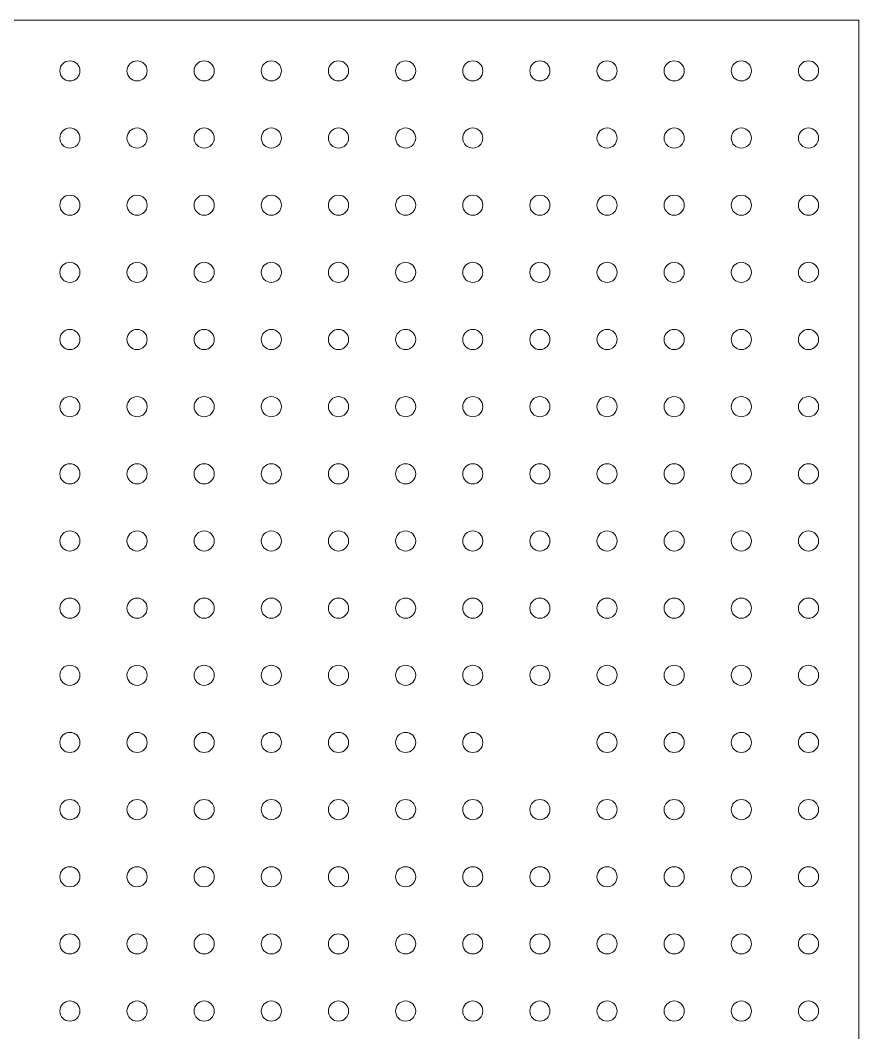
# Model space of a CAD drawing. Header units: millimetres. Extents: x -343 to 152, y -236 to 152.
# Drawn here: x 27.5 to 152.4, y 1.7 to 152.4 of the extents above; entities that cross this region are included whole.
import ezdxf

# ---------------------------------------------------------------- set-up
doc = ezdxf.new("R2010")
doc.units = ezdxf.units.MM
doc.header["$MEASUREMENT"] = 0
doc.layers.add('Layer 1', color=7, linetype='Continuous')

msp = doc.modelspace()

# ---------------------------------------------------------------- linework, layer by layer
at = {"layer": 'Layer 1', "color": 1, "lineweight": 20}
msp.add_open_spline([(-152.5693, -152.5693), (-152.5693, -152.5693), (152.4307, -152.5693), (152.4307, -152.5693), (152.4307, -152.5693), (152.4307, 152.4307), (152.4307, 152.4307), (152.4307, 152.4307), (-152.5693, 152.4307), (-152.5693, 152.4307), (-152.5693, 152.4307), (-152.5693, -152.5693), (-152.5693, -152.5693)], degree=3, knots=[0, 0, 0, 0, 0.25, 0.25, 0.25, 0.5, 0.5, 0.5, 0.75, 0.75, 0.75, 1, 1, 1, 1], dxfattribs=at)
at = {"layer": 'Layer 1', "color": 253, "lineweight": 9}
for points in [[(34.942, 146.3891), (34.1136, 146.3891), (33.4421, 145.7175), (33.4421, 144.889), (33.4421, 144.0606), (34.1136, 143.3891), (34.942, 143.3891), (35.7705, 143.3891), (36.442, 144.0606), (36.442, 144.889), (36.442, 145.7175), (35.7705, 146.3891), (34.942, 146.3891)], [(44.9421, 146.3891), (44.1137, 146.3891), (43.442, 145.7175), (43.442, 144.889), (43.442, 144.0606), (44.1137, 143.3891), (44.9421, 143.3891), (45.7704, 143.3891), (46.4421, 144.0606), (46.4421, 144.889), (46.4421, 145.7175), (45.7704, 146.3891), (44.9421, 146.3891)], [(54.9421, 146.3891), (54.1136, 146.3891), (53.4421, 145.7175), (53.4421, 144.889), (53.4421, 144.0606), (54.1136, 143.3891), (54.9421, 143.3891), (55.7705, 143.3891), (56.442, 144.0606), (56.442, 144.889), (56.442, 145.7175), (55.7705, 146.3891), (54.9421, 146.3891)], [(64.942, 146.3891), (64.1137, 146.3891), (63.442, 145.7175), (63.442, 144.889), (63.442, 144.0606), (64.1137, 143.3891), (64.942, 143.3891), (65.7704, 143.3891), (66.4421, 144.0606), (66.4421, 144.889), (66.4421, 145.7175), (65.7704, 146.3891), (64.942, 146.3891)], [(74.9421, 146.3891), (74.1136, 146.3891), (73.442, 145.7175), (73.442, 144.889), (73.442, 144.0606), (74.1136, 143.3891), (74.9421, 143.3891), (75.7705, 143.3891), (76.442, 144.0606), (76.442, 144.889), (76.442, 145.7175), (75.7705, 146.3891), (74.9421, 146.3891)], [(84.942, 146.3891), (84.1136, 146.3891), (83.4421, 145.7175), (83.4421, 144.889), (83.4421, 144.0606), (84.1136, 143.3891), (84.942, 143.3891), (85.7704, 143.3891), (86.4421, 144.0606), (86.4421, 144.889), (86.4421, 145.7175), (85.7704, 146.3891), (84.942, 146.3891)], [(94.9421, 146.3891), (94.1137, 146.3891), (93.442, 145.7175), (93.442, 144.889), (93.442, 144.0606), (94.1137, 143.3891), (94.9421, 143.3891), (95.7704, 143.3891), (96.4421, 144.0606), (96.4421, 144.889), (96.4421, 145.7175), (95.7704, 146.3891), (94.9421, 146.3891)], [(104.942, 146.3891), (104.1136, 146.3891), (103.4421, 145.7175), (103.4421, 144.889), (103.4421, 144.0606), (104.1136, 143.3891), (104.942, 143.3891), (105.7705, 143.3891), (106.442, 144.0606), (106.442, 144.889), (106.442, 145.7175), (105.7705, 146.3891), (104.942, 146.3891)], [(114.9421, 146.3891), (114.1137, 146.3891), (113.442, 145.7175), (113.442, 144.889), (113.442, 144.0606), (114.1137, 143.3891), (114.9421, 143.3891), (115.7704, 143.3891), (116.4421, 144.0606), (116.4421, 144.889), (116.4421, 145.7175), (115.7704, 146.3891), (114.9421, 146.3891)], [(124.9421, 146.3891), (124.1136, 146.3891), (123.4421, 145.7175), (123.4421, 144.889), (123.4421, 144.0606), (124.1136, 143.3891), (124.9421, 143.3891), (125.7705, 143.3891), (126.442, 144.0606), (126.442, 144.889), (126.442, 145.7175), (125.7705, 146.3891), (124.9421, 146.3891)], [(134.942, 146.3891), (134.1137, 146.3891), (133.442, 145.7175), (133.442, 144.889), (133.442, 144.0606), (134.1137, 143.3891), (134.942, 143.3891), (135.7704, 143.3891), (136.4421, 144.0606), (136.4421, 144.889), (136.4421, 145.7175), (135.7704, 146.3891), (134.942, 146.3891)], [(144.9421, 146.3891), (144.1136, 146.3891), (143.4421, 145.7175), (143.4421, 144.889), (143.4421, 144.0606), (144.1136, 143.3891), (144.9421, 143.3891), (145.7705, 143.3891), (146.442, 144.0606), (146.442, 144.889), (146.442, 145.7175), (145.7705, 146.3891), (144.9421, 146.3891)], [(34.942, 136.389), (34.1136, 136.389), (33.4421, 135.7175), (33.4421, 134.8891), (33.4421, 134.0607), (34.1136, 133.389), (34.942, 133.389), (35.7705, 133.389), (36.442, 134.0607), (36.442, 134.8891), (36.442, 135.7175), (35.7705, 136.389), (34.942, 136.389)], [(44.9421, 136.389), (44.1137, 136.389), (43.442, 135.7175), (43.442, 134.8891), (43.442, 134.0607), (44.1137, 133.389), (44.9421, 133.389), (45.7704, 133.389), (46.4421, 134.0607), (46.4421, 134.8891), (46.4421, 135.7175), (45.7704, 136.389), (44.9421, 136.389)], [(54.9421, 136.389), (54.1136, 136.389), (53.4421, 135.7175), (53.4421, 134.8891), (53.4421, 134.0607), (54.1136, 133.389), (54.9421, 133.389), (55.7705, 133.389), (56.442, 134.0607), (56.442, 134.8891), (56.442, 135.7175), (55.7705, 136.389), (54.9421, 136.389)], [(64.942, 136.389), (64.1137, 136.389), (63.442, 135.7175), (63.442, 134.8891), (63.442, 134.0607), (64.1137, 133.389), (64.942, 133.389), (65.7704, 133.389), (66.4421, 134.0607), (66.4421, 134.8891), (66.4421, 135.7175), (65.7704, 136.389), (64.942, 136.389)], [(74.9421, 136.389), (74.1136, 136.389), (73.442, 135.7175), (73.442, 134.8891), (73.442, 134.0607), (74.1136, 133.389), (74.9421, 133.389), (75.7705, 133.389), (76.442, 134.0607), (76.442, 134.8891), (76.442, 135.7175), (75.7705, 136.389), (74.9421, 136.389)], [(84.942, 136.389), (84.1136, 136.389), (83.4421, 135.7175), (83.4421, 134.8891), (83.4421, 134.0607), (84.1136, 133.389), (84.942, 133.389), (85.7704, 133.389), (86.4421, 134.0607), (86.4421, 134.8891), (86.4421, 135.7175), (85.7704, 136.389), (84.942, 136.389)], [(94.9421, 136.389), (94.1137, 136.389), (93.442, 135.7175), (93.442, 134.8891), (93.442, 134.0607), (94.1137, 133.389), (94.9421, 133.389), (95.7704, 133.389), (96.4421, 134.0607), (96.4421, 134.8891), (96.4421, 135.7175), (95.7704, 136.389), (94.9421, 136.389)], [(114.9421, 136.389), (114.1137, 136.389), (113.442, 135.7175), (113.442, 134.8891), (113.442, 134.0607), (114.1137, 133.389), (114.9421, 133.389), (115.7704, 133.389), (116.4421, 134.0607), (116.4421, 134.8891), (116.4421, 135.7175), (115.7704, 136.389), (114.9421, 136.389)], [(124.9421, 136.389), (124.1136, 136.389), (123.4421, 135.7175), (123.4421, 134.8891), (123.4421, 134.0607), (124.1136, 133.389), (124.9421, 133.389), (125.7705, 133.389), (126.442, 134.0607), (126.442, 134.8891), (126.442, 135.7175), (125.7705, 136.389), (124.9421, 136.389)], [(134.942, 136.389), (134.1137, 136.389), (133.442, 135.7175), (133.442, 134.8891), (133.442, 134.0607), (134.1137, 133.389), (134.942, 133.389), (135.7704, 133.389), (136.4421, 134.0607), (136.4421, 134.8891), (136.4421, 135.7175), (135.7704, 136.389), (134.942, 136.389)], [(144.9421, 136.389), (144.1136, 136.389), (143.4421, 135.7175), (143.4421, 134.8891), (143.4421, 134.0607), (144.1136, 133.389), (144.9421, 133.389), (145.7705, 133.389), (146.442, 134.0607), (146.442, 134.8891), (146.442, 135.7175), (145.7705, 136.389), (144.9421, 136.389)], [(34.942, 126.3891), (34.1136, 126.3891), (33.4421, 125.7174), (33.4421, 124.889), (33.4421, 124.0607), (34.1136, 123.389), (34.942, 123.389), (35.7705, 123.389), (36.442, 124.0607), (36.442, 124.889), (36.442, 125.7174), (35.7705, 126.3891), (34.942, 126.3891)], [(44.9421, 126.3891), (44.1137, 126.3891), (43.442, 125.7174), (43.442, 124.889), (43.442, 124.0607), (44.1137, 123.389), (44.9421, 123.389), (45.7704, 123.389), (46.4421, 124.0607), (46.4421, 124.889), (46.4421, 125.7174), (45.7704, 126.3891), (44.9421, 126.3891)], [(54.9421, 126.3891), (54.1136, 126.3891), (53.4421, 125.7174), (53.4421, 124.889), (53.4421, 124.0607), (54.1136, 123.389), (54.9421, 123.389), (55.7705, 123.389), (56.442, 124.0607), (56.442, 124.889), (56.442, 125.7174), (55.7705, 126.3891), (54.9421, 126.3891)], [(64.942, 126.3891), (64.1137, 126.3891), (63.442, 125.7174), (63.442, 124.889), (63.442, 124.0607), (64.1137, 123.389), (64.942, 123.389), (65.7704, 123.389), (66.4421, 124.0607), (66.4421, 124.889), (66.4421, 125.7174), (65.7704, 126.3891), (64.942, 126.3891)], [(74.9421, 126.3891), (74.1136, 126.3891), (73.442, 125.7174), (73.442, 124.889), (73.442, 124.0607), (74.1136, 123.389), (74.9421, 123.389), (75.7705, 123.389), (76.442, 124.0607), (76.442, 124.889), (76.442, 125.7174), (75.7705, 126.3891), (74.9421, 126.3891)], [(84.942, 126.3891), (84.1136, 126.3891), (83.4421, 125.7174), (83.4421, 124.889), (83.4421, 124.0607), (84.1136, 123.389), (84.942, 123.389), (85.7704, 123.389), (86.4421, 124.0607), (86.4421, 124.889), (86.4421, 125.7174), (85.7704, 126.3891), (84.942, 126.3891)], [(94.9421, 126.3891), (94.1137, 126.3891), (93.442, 125.7174), (93.442, 124.889), (93.442, 124.0607), (94.1137, 123.389), (94.9421, 123.389), (95.7704, 123.389), (96.4421, 124.0607), (96.4421, 124.889), (96.4421, 125.7174), (95.7704, 126.3891), (94.9421, 126.3891)], [(104.942, 126.3891), (104.1136, 126.3891), (103.4421, 125.7174), (103.4421, 124.889), (103.4421, 124.0607), (104.1136, 123.389), (104.942, 123.389), (105.7705, 123.389), (106.442, 124.0607), (106.442, 124.889), (106.442, 125.7174), (105.7705, 126.3891), (104.942, 126.3891)], [(114.9421, 126.3891), (114.1137, 126.3891), (113.442, 125.7174), (113.442, 124.889), (113.442, 124.0607), (114.1137, 123.389), (114.9421, 123.389), (115.7704, 123.389), (116.4421, 124.0607), (116.4421, 124.889), (116.4421, 125.7174), (115.7704, 126.3891), (114.9421, 126.3891)], [(124.9421, 126.3891), (124.1136, 126.3891), (123.4421, 125.7174), (123.4421, 124.889), (123.4421, 124.0607), (124.1136, 123.389), (124.9421, 123.389), (125.7705, 123.389), (126.442, 124.0607), (126.442, 124.889), (126.442, 125.7174), (125.7705, 126.3891), (124.9421, 126.3891)], [(134.942, 126.3891), (134.1137, 126.3891), (133.442, 125.7174), (133.442, 124.889), (133.442, 124.0607), (134.1137, 123.389), (134.942, 123.389), (135.7704, 123.389), (136.4421, 124.0607), (136.4421, 124.889), (136.4421, 125.7174), (135.7704, 126.3891), (134.942, 126.3891)], [(144.9421, 126.3891), (144.1136, 126.3891), (143.4421, 125.7174), (143.4421, 124.889), (143.4421, 124.0607), (144.1136, 123.389), (144.9421, 123.389), (145.7705, 123.389), (146.442, 124.0607), (146.442, 124.889), (146.442, 125.7174), (145.7705, 126.3891), (144.9421, 126.3891)], [(34.942, 116.389), (34.1136, 116.389), (33.4421, 115.7175), (33.4421, 114.8891), (33.4421, 114.0606), (34.1136, 113.3891), (34.942, 113.3891), (35.7705, 113.3891), (36.442, 114.0606), (36.442, 114.8891), (36.442, 115.7175), (35.7705, 116.389), (34.942, 116.389)], [(44.9421, 116.389), (44.1137, 116.389), (43.442, 115.7175), (43.442, 114.8891), (43.442, 114.0606), (44.1137, 113.3891), (44.9421, 113.3891), (45.7704, 113.3891), (46.4421, 114.0606), (46.4421, 114.8891), (46.4421, 115.7175), (45.7704, 116.389), (44.9421, 116.389)], [(54.9421, 116.389), (54.1136, 116.389), (53.4421, 115.7175), (53.4421, 114.8891), (53.4421, 114.0606), (54.1136, 113.3891), (54.9421, 113.3891), (55.7705, 113.3891), (56.442, 114.0606), (56.442, 114.8891), (56.442, 115.7175), (55.7705, 116.389), (54.9421, 116.389)], [(64.942, 116.389), (64.1137, 116.389), (63.442, 115.7175), (63.442, 114.8891), (63.442, 114.0606), (64.1137, 113.3891), (64.942, 113.3891), (65.7704, 113.3891), (66.4421, 114.0606), (66.4421, 114.8891), (66.4421, 115.7175), (65.7704, 116.389), (64.942, 116.389)], [(74.9421, 116.389), (74.1136, 116.389), (73.442, 115.7175), (73.442, 114.8891), (73.442, 114.0606), (74.1136, 113.3891), (74.9421, 113.3891), (75.7705, 113.3891), (76.442, 114.0606), (76.442, 114.8891), (76.442, 115.7175), (75.7705, 116.389), (74.9421, 116.389)], [(84.942, 116.389), (84.1136, 116.389), (83.4421, 115.7175), (83.4421, 114.8891), (83.4421, 114.0606), (84.1136, 113.3891), (84.942, 113.3891), (85.7704, 113.3891), (86.4421, 114.0606), (86.4421, 114.8891), (86.4421, 115.7175), (85.7704, 116.389), (84.942, 116.389)], [(94.9421, 116.389), (94.1137, 116.389), (93.442, 115.7175), (93.442, 114.8891), (93.442, 114.0606), (94.1137, 113.3891), (94.9421, 113.3891), (95.7704, 113.3891), (96.4421, 114.0606), (96.4421, 114.8891), (96.4421, 115.7175), (95.7704, 116.389), (94.9421, 116.389)], [(104.942, 116.389), (104.1136, 116.389), (103.4421, 115.7175), (103.4421, 114.8891), (103.4421, 114.0606), (104.1136, 113.3891), (104.942, 113.3891), (105.7705, 113.3891), (106.442, 114.0606), (106.442, 114.8891), (106.442, 115.7175), (105.7705, 116.389), (104.942, 116.389)], [(114.9421, 116.389), (114.1137, 116.389), (113.442, 115.7175), (113.442, 114.8891), (113.442, 114.0606), (114.1137, 113.3891), (114.9421, 113.3891), (115.7704, 113.3891), (116.4421, 114.0606), (116.4421, 114.8891), (116.4421, 115.7175), (115.7704, 116.389), (114.9421, 116.389)], [(124.9421, 116.389), (124.1136, 116.389), (123.4421, 115.7175), (123.4421, 114.8891), (123.4421, 114.0606), (124.1136, 113.3891), (124.9421, 113.3891), (125.7705, 113.3891), (126.442, 114.0606), (126.442, 114.8891), (126.442, 115.7175), (125.7705, 116.389), (124.9421, 116.389)], [(134.942, 116.389), (134.1137, 116.389), (133.442, 115.7175), (133.442, 114.8891), (133.442, 114.0606), (134.1137, 113.3891), (134.942, 113.3891), (135.7704, 113.3891), (136.4421, 114.0606), (136.4421, 114.8891), (136.4421, 115.7175), (135.7704, 116.389), (134.942, 116.389)], [(144.9421, 116.389), (144.1136, 116.389), (143.4421, 115.7175), (143.4421, 114.8891), (143.4421, 114.0606), (144.1136, 113.3891), (144.9421, 113.3891), (145.7705, 113.3891), (146.442, 114.0606), (146.442, 114.8891), (146.442, 115.7175), (145.7705, 116.389), (144.9421, 116.389)], [(34.942, 106.3891), (34.1136, 106.3891), (33.4421, 105.7174), (33.4421, 104.889), (33.4421, 104.0607), (34.1136, 103.389), (34.942, 103.389), (35.7705, 103.389), (36.442, 104.0607), (36.442, 104.889), (36.442, 105.7174), (35.7705, 106.3891), (34.942, 106.3891)], [(44.9421, 106.3891), (44.1137, 106.3891), (43.442, 105.7174), (43.442, 104.889), (43.442, 104.0607), (44.1137, 103.389), (44.9421, 103.389), (45.7704, 103.389), (46.4421, 104.0607), (46.4421, 104.889), (46.4421, 105.7174), (45.7704, 106.3891), (44.9421, 106.3891)], [(54.9421, 106.3891), (54.1136, 106.3891), (53.4421, 105.7174), (53.4421, 104.889), (53.4421, 104.0607), (54.1136, 103.389), (54.9421, 103.389), (55.7705, 103.389), (56.442, 104.0607), (56.442, 104.889), (56.442, 105.7174), (55.7705, 106.3891), (54.9421, 106.3891)], [(64.942, 106.3891), (64.1137, 106.3891), (63.442, 105.7174), (63.442, 104.889), (63.442, 104.0607), (64.1137, 103.389), (64.942, 103.389), (65.7704, 103.389), (66.4421, 104.0607), (66.4421, 104.889), (66.4421, 105.7174), (65.7704, 106.3891), (64.942, 106.3891)], [(74.9421, 106.3891), (74.1136, 106.3891), (73.442, 105.7174), (73.442, 104.889), (73.442, 104.0607), (74.1136, 103.389), (74.9421, 103.389), (75.7705, 103.389), (76.442, 104.0607), (76.442, 104.889), (76.442, 105.7174), (75.7705, 106.3891), (74.9421, 106.3891)], [(84.942, 106.3891), (84.1136, 106.3891), (83.4421, 105.7174), (83.4421, 104.889), (83.4421, 104.0607), (84.1136, 103.389), (84.942, 103.389), (85.7704, 103.389), (86.4421, 104.0607), (86.4421, 104.889), (86.4421, 105.7174), (85.7704, 106.3891), (84.942, 106.3891)], [(94.9421, 106.3891), (94.1137, 106.3891), (93.442, 105.7174), (93.442, 104.889), (93.442, 104.0607), (94.1137, 103.389), (94.9421, 103.389), (95.7704, 103.389), (96.4421, 104.0607), (96.4421, 104.889), (96.4421, 105.7174), (95.7704, 106.3891), (94.9421, 106.3891)], [(104.942, 106.3891), (104.1136, 106.3891), (103.4421, 105.7174), (103.4421, 104.889), (103.4421, 104.0607), (104.1136, 103.389), (104.942, 103.389), (105.7705, 103.389), (106.442, 104.0607), (106.442, 104.889), (106.442, 105.7174), (105.7705, 106.3891), (104.942, 106.3891)], [(114.9421, 106.3891), (114.1137, 106.3891), (113.442, 105.7174), (113.442, 104.889), (113.442, 104.0607), (114.1137, 103.389), (114.9421, 103.389), (115.7704, 103.389), (116.4421, 104.0607), (116.4421, 104.889), (116.4421, 105.7174), (115.7704, 106.3891), (114.9421, 106.3891)], [(124.9421, 106.3891), (124.1136, 106.3891), (123.4421, 105.7174), (123.4421, 104.889), (123.4421, 104.0607), (124.1136, 103.389), (124.9421, 103.389), (125.7705, 103.389), (126.442, 104.0607), (126.442, 104.889), (126.442, 105.7174), (125.7705, 106.3891), (124.9421, 106.3891)], [(134.942, 106.3891), (134.1137, 106.3891), (133.442, 105.7174), (133.442, 104.889), (133.442, 104.0607), (134.1137, 103.389), (134.942, 103.389), (135.7704, 103.389), (136.4421, 104.0607), (136.4421, 104.889), (136.4421, 105.7174), (135.7704, 106.3891), (134.942, 106.3891)], [(144.9421, 106.3891), (144.1136, 106.3891), (143.4421, 105.7174), (143.4421, 104.889), (143.4421, 104.0607), (144.1136, 103.389), (144.9421, 103.389), (145.7705, 103.389), (146.442, 104.0607), (146.442, 104.889), (146.442, 105.7174), (145.7705, 106.3891), (144.9421, 106.3891)], [(34.942, 96.389), (34.1136, 96.389), (33.4421, 95.7175), (33.4421, 94.889), (33.4421, 94.0606), (34.1136, 93.3891), (34.942, 93.3891), (35.7705, 93.3891), (36.442, 94.0606), (36.442, 94.889), (36.442, 95.7175), (35.7705, 96.389), (34.942, 96.389)], [(44.9421, 96.389), (44.1137, 96.389), (43.442, 95.7175), (43.442, 94.889), (43.442, 94.0606), (44.1137, 93.3891), (44.9421, 93.3891), (45.7704, 93.3891), (46.4421, 94.0606), (46.4421, 94.889), (46.4421, 95.7175), (45.7704, 96.389), (44.9421, 96.389)], [(54.9421, 96.389), (54.1136, 96.389), (53.4421, 95.7175), (53.4421, 94.889), (53.4421, 94.0606), (54.1136, 93.3891), (54.9421, 93.3891), (55.7705, 93.3891), (56.442, 94.0606), (56.442, 94.889), (56.442, 95.7175), (55.7705, 96.389), (54.9421, 96.389)], [(64.942, 96.389), (64.1137, 96.389), (63.442, 95.7175), (63.442, 94.889), (63.442, 94.0606), (64.1137, 93.3891), (64.942, 93.3891), (65.7704, 93.3891), (66.4421, 94.0606), (66.4421, 94.889), (66.4421, 95.7175), (65.7704, 96.389), (64.942, 96.389)], [(74.9421, 96.389), (74.1136, 96.389), (73.442, 95.7175), (73.442, 94.889), (73.442, 94.0606), (74.1136, 93.3891), (74.9421, 93.3891), (75.7705, 93.3891), (76.442, 94.0606), (76.442, 94.889), (76.442, 95.7175), (75.7705, 96.389), (74.9421, 96.389)], [(84.942, 96.389), (84.1136, 96.389), (83.4421, 95.7175), (83.4421, 94.889), (83.4421, 94.0606), (84.1136, 93.3891), (84.942, 93.3891), (85.7704, 93.3891), (86.4421, 94.0606), (86.4421, 94.889), (86.4421, 95.7175), (85.7704, 96.389), (84.942, 96.389)], [(94.9421, 96.389), (94.1137, 96.389), (93.442, 95.7175), (93.442, 94.889), (93.442, 94.0606), (94.1137, 93.3891), (94.9421, 93.3891), (95.7704, 93.3891), (96.4421, 94.0606), (96.4421, 94.889), (96.4421, 95.7175), (95.7704, 96.389), (94.9421, 96.389)], [(104.942, 96.389), (104.1136, 96.389), (103.4421, 95.7175), (103.4421, 94.889), (103.4421, 94.0606), (104.1136, 93.3891), (104.942, 93.3891), (105.7705, 93.3891), (106.442, 94.0606), (106.442, 94.889), (106.442, 95.7175), (105.7705, 96.389), (104.942, 96.389)], [(114.9421, 96.389), (114.1137, 96.389), (113.442, 95.7175), (113.442, 94.889), (113.442, 94.0606), (114.1137, 93.3891), (114.9421, 93.3891), (115.7704, 93.3891), (116.4421, 94.0606), (116.4421, 94.889), (116.4421, 95.7175), (115.7704, 96.389), (114.9421, 96.389)], [(124.9421, 96.389), (124.1136, 96.389), (123.4421, 95.7175), (123.4421, 94.889), (123.4421, 94.0606), (124.1136, 93.3891), (124.9421, 93.3891), (125.7705, 93.3891), (126.442, 94.0606), (126.442, 94.889), (126.442, 95.7175), (125.7705, 96.389), (124.9421, 96.389)], [(134.942, 96.389), (134.1137, 96.389), (133.442, 95.7175), (133.442, 94.889), (133.442, 94.0606), (134.1137, 93.3891), (134.942, 93.3891), (135.7704, 93.3891), (136.4421, 94.0606), (136.4421, 94.889), (136.4421, 95.7175), (135.7704, 96.389), (134.942, 96.389)], [(144.9421, 96.389), (144.1136, 96.389), (143.4421, 95.7175), (143.4421, 94.889), (143.4421, 94.0606), (144.1136, 93.3891), (144.9421, 93.3891), (145.7705, 93.3891), (146.442, 94.0606), (146.442, 94.889), (146.442, 95.7175), (145.7705, 96.389), (144.9421, 96.389)], [(34.942, 86.3891), (34.1136, 86.3891), (33.4421, 85.7174), (33.4421, 84.8891), (33.4421, 84.0607), (34.1136, 83.389), (34.942, 83.389), (35.7705, 83.389), (36.442, 84.0607), (36.442, 84.8891), (36.442, 85.7174), (35.7705, 86.3891), (34.942, 86.3891)], [(44.9421, 86.3891), (44.1137, 86.3891), (43.442, 85.7174), (43.442, 84.8891), (43.442, 84.0607), (44.1137, 83.389), (44.9421, 83.389), (45.7704, 83.389), (46.4421, 84.0607), (46.4421, 84.8891), (46.4421, 85.7174), (45.7704, 86.3891), (44.9421, 86.3891)], [(54.9421, 86.3891), (54.1136, 86.3891), (53.4421, 85.7174), (53.4421, 84.8891), (53.4421, 84.0607), (54.1136, 83.389), (54.9421, 83.389), (55.7705, 83.389), (56.442, 84.0607), (56.442, 84.8891), (56.442, 85.7174), (55.7705, 86.3891), (54.9421, 86.3891)], [(64.942, 86.3891), (64.1137, 86.3891), (63.442, 85.7174), (63.442, 84.8891), (63.442, 84.0607), (64.1137, 83.389), (64.942, 83.389), (65.7704, 83.389), (66.4421, 84.0607), (66.4421, 84.8891), (66.4421, 85.7174), (65.7704, 86.3891), (64.942, 86.3891)], [(74.9421, 86.3891), (74.1136, 86.3891), (73.442, 85.7174), (73.442, 84.8891), (73.442, 84.0607), (74.1136, 83.389), (74.9421, 83.389), (75.7705, 83.389), (76.442, 84.0607), (76.442, 84.8891), (76.442, 85.7174), (75.7705, 86.3891), (74.9421, 86.3891)], [(84.942, 86.3891), (84.1136, 86.3891), (83.4421, 85.7174), (83.4421, 84.8891), (83.4421, 84.0607), (84.1136, 83.389), (84.942, 83.389), (85.7704, 83.389), (86.4421, 84.0607), (86.4421, 84.8891), (86.4421, 85.7174), (85.7704, 86.3891), (84.942, 86.3891)], [(94.9421, 86.3891), (94.1137, 86.3891), (93.442, 85.7174), (93.442, 84.8891), (93.442, 84.0607), (94.1137, 83.389), (94.9421, 83.389), (95.7704, 83.389), (96.4421, 84.0607), (96.4421, 84.8891), (96.4421, 85.7174), (95.7704, 86.3891), (94.9421, 86.3891)], [(104.942, 86.3891), (104.1136, 86.3891), (103.4421, 85.7174), (103.4421, 84.8891), (103.4421, 84.0607), (104.1136, 83.389), (104.942, 83.389), (105.7705, 83.389), (106.442, 84.0607), (106.442, 84.8891), (106.442, 85.7174), (105.7705, 86.3891), (104.942, 86.3891)], [(114.9421, 86.3891), (114.1137, 86.3891), (113.442, 85.7174), (113.442, 84.8891), (113.442, 84.0607), (114.1137, 83.389), (114.9421, 83.389), (115.7704, 83.389), (116.4421, 84.0607), (116.4421, 84.8891), (116.4421, 85.7174), (115.7704, 86.3891), (114.9421, 86.3891)], [(124.9421, 86.3891), (124.1136, 86.3891), (123.4421, 85.7174), (123.4421, 84.8891), (123.4421, 84.0607), (124.1136, 83.389), (124.9421, 83.389), (125.7705, 83.389), (126.442, 84.0607), (126.442, 84.8891), (126.442, 85.7174), (125.7705, 86.3891), (124.9421, 86.3891)], [(134.942, 86.3891), (134.1137, 86.3891), (133.442, 85.7174), (133.442, 84.8891), (133.442, 84.0607), (134.1137, 83.389), (134.942, 83.389), (135.7704, 83.389), (136.4421, 84.0607), (136.4421, 84.8891), (136.4421, 85.7174), (135.7704, 86.3891), (134.942, 86.3891)], [(144.9421, 86.3891), (144.1136, 86.3891), (143.4421, 85.7174), (143.4421, 84.8891), (143.4421, 84.0607), (144.1136, 83.389), (144.9421, 83.389), (145.7705, 83.389), (146.442, 84.0607), (146.442, 84.8891), (146.442, 85.7174), (145.7705, 86.3891), (144.9421, 86.3891)], [(34.942, 76.389), (34.1136, 76.389), (33.4421, 75.7175), (33.4421, 74.889), (33.4421, 74.0606), (34.1136, 73.3891), (34.942, 73.3891), (35.7705, 73.3891), (36.442, 74.0606), (36.442, 74.889), (36.442, 75.7175), (35.7705, 76.389), (34.942, 76.389)], [(44.9421, 76.389), (44.1137, 76.389), (43.442, 75.7175), (43.442, 74.889), (43.442, 74.0606), (44.1137, 73.3891), (44.9421, 73.3891), (45.7704, 73.3891), (46.4421, 74.0606), (46.4421, 74.889), (46.4421, 75.7175), (45.7704, 76.389), (44.9421, 76.389)], [(54.9421, 76.389), (54.1136, 76.389), (53.4421, 75.7175), (53.4421, 74.889), (53.4421, 74.0606), (54.1136, 73.3891), (54.9421, 73.3891), (55.7705, 73.3891), (56.442, 74.0606), (56.442, 74.889), (56.442, 75.7175), (55.7705, 76.389), (54.9421, 76.389)], [(64.942, 76.389), (64.1137, 76.389), (63.442, 75.7175), (63.442, 74.889), (63.442, 74.0606), (64.1137, 73.3891), (64.942, 73.3891), (65.7704, 73.3891), (66.4421, 74.0606), (66.4421, 74.889), (66.4421, 75.7175), (65.7704, 76.389), (64.942, 76.389)], [(74.9421, 76.389), (74.1136, 76.389), (73.442, 75.7175), (73.442, 74.889), (73.442, 74.0606), (74.1136, 73.3891), (74.9421, 73.3891), (75.7705, 73.3891), (76.442, 74.0606), (76.442, 74.889), (76.442, 75.7175), (75.7705, 76.389), (74.9421, 76.389)], [(84.942, 76.389), (84.1136, 76.389), (83.4421, 75.7175), (83.4421, 74.889), (83.4421, 74.0606), (84.1136, 73.3891), (84.942, 73.3891), (85.7704, 73.3891), (86.4421, 74.0606), (86.4421, 74.889), (86.4421, 75.7175), (85.7704, 76.389), (84.942, 76.389)], [(94.9421, 76.389), (94.1137, 76.389), (93.442, 75.7175), (93.442, 74.889), (93.442, 74.0606), (94.1137, 73.3891), (94.9421, 73.3891), (95.7704, 73.3891), (96.4421, 74.0606), (96.4421, 74.889), (96.4421, 75.7175), (95.7704, 76.389), (94.9421, 76.389)], [(104.942, 76.389), (104.1136, 76.389), (103.4421, 75.7175), (103.4421, 74.889), (103.4421, 74.0606), (104.1136, 73.3891), (104.942, 73.3891), (105.7705, 73.3891), (106.442, 74.0606), (106.442, 74.889), (106.442, 75.7175), (105.7705, 76.389), (104.942, 76.389)], [(114.9421, 76.389), (114.1137, 76.389), (113.442, 75.7175), (113.442, 74.889), (113.442, 74.0606), (114.1137, 73.3891), (114.9421, 73.3891), (115.7704, 73.3891), (116.4421, 74.0606), (116.4421, 74.889), (116.4421, 75.7175), (115.7704, 76.389), (114.9421, 76.389)], [(124.9421, 76.389), (124.1136, 76.389), (123.4421, 75.7175), (123.4421, 74.889), (123.4421, 74.0606), (124.1136, 73.3891), (124.9421, 73.3891), (125.7705, 73.3891), (126.442, 74.0606), (126.442, 74.889), (126.442, 75.7175), (125.7705, 76.389), (124.9421, 76.389)], [(134.942, 76.389), (134.1137, 76.389), (133.442, 75.7175), (133.442, 74.889), (133.442, 74.0606), (134.1137, 73.3891), (134.942, 73.3891), (135.7704, 73.3891), (136.4421, 74.0606), (136.4421, 74.889), (136.4421, 75.7175), (135.7704, 76.389), (134.942, 76.389)], [(144.9421, 76.389), (144.1136, 76.389), (143.4421, 75.7175), (143.4421, 74.889), (143.4421, 74.0606), (144.1136, 73.3891), (144.9421, 73.3891), (145.7705, 73.3891), (146.442, 74.0606), (146.442, 74.889), (146.442, 75.7175), (145.7705, 76.389), (144.9421, 76.389)], [(34.942, 66.389), (34.1136, 66.389), (33.4421, 65.7175), (33.4421, 64.8891), (33.4421, 64.0607), (34.1136, 63.389), (34.942, 63.389), (35.7705, 63.389), (36.442, 64.0607), (36.442, 64.8891), (36.442, 65.7175), (35.7705, 66.389), (34.942, 66.389)], [(44.9421, 66.389), (44.1137, 66.389), (43.442, 65.7175), (43.442, 64.8891), (43.442, 64.0607), (44.1137, 63.389), (44.9421, 63.389), (45.7704, 63.389), (46.4421, 64.0607), (46.4421, 64.8891), (46.4421, 65.7175), (45.7704, 66.389), (44.9421, 66.389)], [(54.9421, 66.389), (54.1136, 66.389), (53.4421, 65.7175), (53.4421, 64.8891), (53.4421, 64.0607), (54.1136, 63.389), (54.9421, 63.389), (55.7705, 63.389), (56.442, 64.0607), (56.442, 64.8891), (56.442, 65.7175), (55.7705, 66.389), (54.9421, 66.389)], [(64.942, 66.389), (64.1137, 66.389), (63.442, 65.7175), (63.442, 64.8891), (63.442, 64.0607), (64.1137, 63.389), (64.942, 63.389), (65.7704, 63.389), (66.4421, 64.0607), (66.4421, 64.8891), (66.4421, 65.7175), (65.7704, 66.389), (64.942, 66.389)], [(74.9421, 66.389), (74.1136, 66.389), (73.442, 65.7175), (73.442, 64.8891), (73.442, 64.0607), (74.1136, 63.389), (74.9421, 63.389), (75.7705, 63.389), (76.442, 64.0607), (76.442, 64.8891), (76.442, 65.7175), (75.7705, 66.389), (74.9421, 66.389)], [(84.942, 66.389), (84.1136, 66.389), (83.4421, 65.7175), (83.4421, 64.8891), (83.4421, 64.0607), (84.1136, 63.389), (84.942, 63.389), (85.7704, 63.389), (86.4421, 64.0607), (86.4421, 64.8891), (86.4421, 65.7175), (85.7704, 66.389), (84.942, 66.389)], [(94.9421, 66.389), (94.1137, 66.389), (93.442, 65.7175), (93.442, 64.8891), (93.442, 64.0607), (94.1137, 63.389), (94.9421, 63.389), (95.7704, 63.389), (96.4421, 64.0607), (96.4421, 64.8891), (96.4421, 65.7175), (95.7704, 66.389), (94.9421, 66.389)], [(104.942, 66.389), (104.1136, 66.389), (103.4421, 65.7175), (103.4421, 64.8891), (103.4421, 64.0607), (104.1136, 63.389), (104.942, 63.389), (105.7705, 63.389), (106.442, 64.0607), (106.442, 64.8891), (106.442, 65.7175), (105.7705, 66.389), (104.942, 66.389)], [(114.9421, 66.389), (114.1137, 66.389), (113.442, 65.7175), (113.442, 64.8891), (113.442, 64.0607), (114.1137, 63.389), (114.9421, 63.389), (115.7704, 63.389), (116.4421, 64.0607), (116.4421, 64.8891), (116.4421, 65.7175), (115.7704, 66.389), (114.9421, 66.389)], [(124.9421, 66.389), (124.1136, 66.389), (123.4421, 65.7175), (123.4421, 64.8891), (123.4421, 64.0607), (124.1136, 63.389), (124.9421, 63.389), (125.7705, 63.389), (126.442, 64.0607), (126.442, 64.8891), (126.442, 65.7175), (125.7705, 66.389), (124.9421, 66.389)], [(134.942, 66.389), (134.1137, 66.389), (133.442, 65.7175), (133.442, 64.8891), (133.442, 64.0607), (134.1137, 63.389), (134.942, 63.389), (135.7704, 63.389), (136.4421, 64.0607), (136.4421, 64.8891), (136.4421, 65.7175), (135.7704, 66.389), (134.942, 66.389)], [(144.9421, 66.389), (144.1136, 66.389), (143.4421, 65.7175), (143.4421, 64.8891), (143.4421, 64.0607), (144.1136, 63.389), (144.9421, 63.389), (145.7705, 63.389), (146.442, 64.0607), (146.442, 64.8891), (146.442, 65.7175), (145.7705, 66.389), (144.9421, 66.389)], [(34.942, 56.3891), (34.1136, 56.3891), (33.4421, 55.7174), (33.4421, 54.889), (33.4421, 54.0607), (34.1136, 53.3891), (34.942, 53.3891), (35.7705, 53.3891), (36.442, 54.0607), (36.442, 54.889), (36.442, 55.7174), (35.7705, 56.3891), (34.942, 56.3891)], [(44.9421, 56.3891), (44.1137, 56.3891), (43.442, 55.7174), (43.442, 54.889), (43.442, 54.0607), (44.1137, 53.3891), (44.9421, 53.3891), (45.7704, 53.3891), (46.4421, 54.0607), (46.4421, 54.889), (46.4421, 55.7174), (45.7704, 56.3891), (44.9421, 56.3891)], [(54.9421, 56.3891), (54.1136, 56.3891), (53.4421, 55.7174), (53.4421, 54.889), (53.4421, 54.0607), (54.1136, 53.3891), (54.9421, 53.3891), (55.7705, 53.3891), (56.442, 54.0607), (56.442, 54.889), (56.442, 55.7174), (55.7705, 56.3891), (54.9421, 56.3891)], [(64.942, 56.3891), (64.1137, 56.3891), (63.442, 55.7174), (63.442, 54.889), (63.442, 54.0607), (64.1137, 53.3891), (64.942, 53.3891), (65.7704, 53.3891), (66.4421, 54.0607), (66.4421, 54.889), (66.4421, 55.7174), (65.7704, 56.3891), (64.942, 56.3891)], [(74.9421, 56.3891), (74.1136, 56.3891), (73.442, 55.7174), (73.442, 54.889), (73.442, 54.0607), (74.1136, 53.3891), (74.9421, 53.3891), (75.7705, 53.3891), (76.442, 54.0607), (76.442, 54.889), (76.442, 55.7174), (75.7705, 56.3891), (74.9421, 56.3891)], [(84.942, 56.3891), (84.1136, 56.3891), (83.4421, 55.7174), (83.4421, 54.889), (83.4421, 54.0607), (84.1136, 53.3891), (84.942, 53.3891), (85.7704, 53.3891), (86.4421, 54.0607), (86.4421, 54.889), (86.4421, 55.7174), (85.7704, 56.3891), (84.942, 56.3891)], [(94.9421, 56.3891), (94.1137, 56.3891), (93.442, 55.7174), (93.442, 54.889), (93.442, 54.0607), (94.1137, 53.3891), (94.9421, 53.3891), (95.7704, 53.3891), (96.4421, 54.0607), (96.4421, 54.889), (96.4421, 55.7174), (95.7704, 56.3891), (94.9421, 56.3891)], [(104.942, 56.3891), (104.1136, 56.3891), (103.4421, 55.7174), (103.4421, 54.889), (103.4421, 54.0607), (104.1136, 53.3891), (104.942, 53.3891), (105.7705, 53.3891), (106.442, 54.0607), (106.442, 54.889), (106.442, 55.7174), (105.7705, 56.3891), (104.942, 56.3891)], [(114.9421, 56.3891), (114.1137, 56.3891), (113.442, 55.7174), (113.442, 54.889), (113.442, 54.0607), (114.1137, 53.3891), (114.9421, 53.3891), (115.7704, 53.3891), (116.4421, 54.0607), (116.4421, 54.889), (116.4421, 55.7174), (115.7704, 56.3891), (114.9421, 56.3891)], [(124.9421, 56.3891), (124.1136, 56.3891), (123.4421, 55.7174), (123.4421, 54.889), (123.4421, 54.0607), (124.1136, 53.3891), (124.9421, 53.3891), (125.7705, 53.3891), (126.442, 54.0607), (126.442, 54.889), (126.442, 55.7174), (125.7705, 56.3891), (124.9421, 56.3891)], [(134.942, 56.3891), (134.1137, 56.3891), (133.442, 55.7174), (133.442, 54.889), (133.442, 54.0607), (134.1137, 53.3891), (134.942, 53.3891), (135.7704, 53.3891), (136.4421, 54.0607), (136.4421, 54.889), (136.4421, 55.7174), (135.7704, 56.3891), (134.942, 56.3891)], [(144.9421, 56.3891), (144.1136, 56.3891), (143.4421, 55.7174), (143.4421, 54.889), (143.4421, 54.0607), (144.1136, 53.3891), (144.9421, 53.3891), (145.7705, 53.3891), (146.442, 54.0607), (146.442, 54.889), (146.442, 55.7174), (145.7705, 56.3891), (144.9421, 56.3891)], [(34.942, 46.389), (34.1136, 46.389), (33.4421, 45.7175), (33.4421, 44.8891), (33.4421, 44.0606), (34.1136, 43.3891), (34.942, 43.3891), (35.7705, 43.3891), (36.442, 44.0606), (36.442, 44.8891), (36.442, 45.7175), (35.7705, 46.389), (34.942, 46.389)], [(44.9421, 46.389), (44.1137, 46.389), (43.442, 45.7175), (43.442, 44.8891), (43.442, 44.0606), (44.1137, 43.3891), (44.9421, 43.3891), (45.7704, 43.3891), (46.4421, 44.0606), (46.4421, 44.8891), (46.4421, 45.7175), (45.7704, 46.389), (44.9421, 46.389)], [(54.9421, 46.389), (54.1136, 46.389), (53.4421, 45.7175), (53.4421, 44.8891), (53.4421, 44.0606), (54.1136, 43.3891), (54.9421, 43.3891), (55.7705, 43.3891), (56.442, 44.0606), (56.442, 44.8891), (56.442, 45.7175), (55.7705, 46.389), (54.9421, 46.389)], [(64.942, 46.389), (64.1137, 46.389), (63.442, 45.7175), (63.442, 44.8891), (63.442, 44.0606), (64.1137, 43.3891), (64.942, 43.3891), (65.7704, 43.3891), (66.4421, 44.0606), (66.4421, 44.8891), (66.4421, 45.7175), (65.7704, 46.389), (64.942, 46.389)], [(74.9421, 46.389), (74.1136, 46.389), (73.442, 45.7175), (73.442, 44.8891), (73.442, 44.0606), (74.1136, 43.3891), (74.9421, 43.3891), (75.7705, 43.3891), (76.442, 44.0606), (76.442, 44.8891), (76.442, 45.7175), (75.7705, 46.389), (74.9421, 46.389)], [(84.942, 46.389), (84.1136, 46.389), (83.4421, 45.7175), (83.4421, 44.8891), (83.4421, 44.0606), (84.1136, 43.3891), (84.942, 43.3891), (85.7704, 43.3891), (86.4421, 44.0606), (86.4421, 44.8891), (86.4421, 45.7175), (85.7704, 46.389), (84.942, 46.389)], [(94.9421, 46.389), (94.1137, 46.389), (93.442, 45.7175), (93.442, 44.8891), (93.442, 44.0606), (94.1137, 43.3891), (94.9421, 43.3891), (95.7704, 43.3891), (96.4421, 44.0606), (96.4421, 44.8891), (96.4421, 45.7175), (95.7704, 46.389), (94.9421, 46.389)], [(114.9421, 46.389), (114.1137, 46.389), (113.442, 45.7175), (113.442, 44.8891), (113.442, 44.0606), (114.1137, 43.3891), (114.9421, 43.3891), (115.7704, 43.3891), (116.4421, 44.0606), (116.4421, 44.8891), (116.4421, 45.7175), (115.7704, 46.389), (114.9421, 46.389)], [(124.9421, 46.389), (124.1136, 46.389), (123.4421, 45.7175), (123.4421, 44.8891), (123.4421, 44.0606), (124.1136, 43.3891), (124.9421, 43.3891), (125.7705, 43.3891), (126.442, 44.0606), (126.442, 44.8891), (126.442, 45.7175), (125.7705, 46.389), (124.9421, 46.389)], [(134.942, 46.389), (134.1137, 46.389), (133.442, 45.7175), (133.442, 44.8891), (133.442, 44.0606), (134.1137, 43.3891), (134.942, 43.3891), (135.7704, 43.3891), (136.4421, 44.0606), (136.4421, 44.8891), (136.4421, 45.7175), (135.7704, 46.389), (134.942, 46.389)], [(144.9421, 46.389), (144.1136, 46.389), (143.4421, 45.7175), (143.4421, 44.8891), (143.4421, 44.0606), (144.1136, 43.3891), (144.9421, 43.3891), (145.7705, 43.3891), (146.442, 44.0606), (146.442, 44.8891), (146.442, 45.7175), (145.7705, 46.389), (144.9421, 46.389)], [(34.942, 36.3891), (34.1136, 36.3891), (33.4421, 35.7174), (33.4421, 34.889), (33.4421, 34.0607), (34.1136, 33.389), (34.942, 33.389), (35.7705, 33.389), (36.442, 34.0607), (36.442, 34.889), (36.442, 35.7174), (35.7705, 36.3891), (34.942, 36.3891)], [(44.9421, 36.3891), (44.1137, 36.3891), (43.442, 35.7174), (43.442, 34.889), (43.442, 34.0607), (44.1137, 33.389), (44.9421, 33.389), (45.7704, 33.389), (46.4421, 34.0607), (46.4421, 34.889), (46.4421, 35.7174), (45.7704, 36.3891), (44.9421, 36.3891)], [(54.9421, 36.3891), (54.1136, 36.3891), (53.4421, 35.7174), (53.4421, 34.889), (53.4421, 34.0607), (54.1136, 33.389), (54.9421, 33.389), (55.7705, 33.389), (56.442, 34.0607), (56.442, 34.889), (56.442, 35.7174), (55.7705, 36.3891), (54.9421, 36.3891)], [(64.942, 36.3891), (64.1137, 36.3891), (63.442, 35.7174), (63.442, 34.889), (63.442, 34.0607), (64.1137, 33.389), (64.942, 33.389), (65.7704, 33.389), (66.4421, 34.0607), (66.4421, 34.889), (66.4421, 35.7174), (65.7704, 36.3891), (64.942, 36.3891)], [(74.9421, 36.3891), (74.1136, 36.3891), (73.442, 35.7174), (73.442, 34.889), (73.442, 34.0607), (74.1136, 33.389), (74.9421, 33.389), (75.7705, 33.389), (76.442, 34.0607), (76.442, 34.889), (76.442, 35.7174), (75.7705, 36.3891), (74.9421, 36.3891)], [(84.942, 36.3891), (84.1136, 36.3891), (83.4421, 35.7174), (83.4421, 34.889), (83.4421, 34.0607), (84.1136, 33.389), (84.942, 33.389), (85.7704, 33.389), (86.4421, 34.0607), (86.4421, 34.889), (86.4421, 35.7174), (85.7704, 36.3891), (84.942, 36.3891)], [(94.9421, 36.3891), (94.1137, 36.3891), (93.442, 35.7174), (93.442, 34.889), (93.442, 34.0607), (94.1137, 33.389), (94.9421, 33.389), (95.7704, 33.389), (96.4421, 34.0607), (96.4421, 34.889), (96.4421, 35.7174), (95.7704, 36.3891), (94.9421, 36.3891)], [(104.942, 36.3891), (104.1136, 36.3891), (103.4421, 35.7174), (103.4421, 34.889), (103.4421, 34.0607), (104.1136, 33.389), (104.942, 33.389), (105.7705, 33.389), (106.442, 34.0607), (106.442, 34.889), (106.442, 35.7174), (105.7705, 36.3891), (104.942, 36.3891)], [(114.9421, 36.3891), (114.1137, 36.3891), (113.442, 35.7174), (113.442, 34.889), (113.442, 34.0607), (114.1137, 33.389), (114.9421, 33.389), (115.7704, 33.389), (116.4421, 34.0607), (116.4421, 34.889), (116.4421, 35.7174), (115.7704, 36.3891), (114.9421, 36.3891)], [(124.9421, 36.3891), (124.1136, 36.3891), (123.4421, 35.7174), (123.4421, 34.889), (123.4421, 34.0607), (124.1136, 33.389), (124.9421, 33.389), (125.7705, 33.389), (126.442, 34.0607), (126.442, 34.889), (126.442, 35.7174), (125.7705, 36.3891), (124.9421, 36.3891)], [(134.942, 36.3891), (134.1137, 36.3891), (133.442, 35.7174), (133.442, 34.889), (133.442, 34.0607), (134.1137, 33.389), (134.942, 33.389), (135.7704, 33.389), (136.4421, 34.0607), (136.4421, 34.889), (136.4421, 35.7174), (135.7704, 36.3891), (134.942, 36.3891)], [(144.9421, 36.3891), (144.1136, 36.3891), (143.4421, 35.7174), (143.4421, 34.889), (143.4421, 34.0607), (144.1136, 33.389), (144.9421, 33.389), (145.7705, 33.389), (146.442, 34.0607), (146.442, 34.889), (146.442, 35.7174), (145.7705, 36.3891), (144.9421, 36.3891)], [(34.942, 26.389), (34.1136, 26.389), (33.4421, 25.7175), (33.4421, 24.889), (33.4421, 24.0606), (34.1136, 23.3891), (34.942, 23.3891), (35.7705, 23.3891), (36.442, 24.0606), (36.442, 24.889), (36.442, 25.7175), (35.7705, 26.389), (34.942, 26.389)], [(44.9421, 26.389), (44.1137, 26.389), (43.442, 25.7175), (43.442, 24.889), (43.442, 24.0606), (44.1137, 23.3891), (44.9421, 23.3891), (45.7704, 23.3891), (46.4421, 24.0606), (46.4421, 24.889), (46.4421, 25.7175), (45.7704, 26.389), (44.9421, 26.389)], [(54.9421, 26.389), (54.1136, 26.389), (53.4421, 25.7175), (53.4421, 24.889), (53.4421, 24.0606), (54.1136, 23.3891), (54.9421, 23.3891), (55.7705, 23.3891), (56.442, 24.0606), (56.442, 24.889), (56.442, 25.7175), (55.7705, 26.389), (54.9421, 26.389)], [(64.942, 26.389), (64.1137, 26.389), (63.442, 25.7175), (63.442, 24.889), (63.442, 24.0606), (64.1137, 23.3891), (64.942, 23.3891), (65.7704, 23.3891), (66.4421, 24.0606), (66.4421, 24.889), (66.4421, 25.7175), (65.7704, 26.389), (64.942, 26.389)], [(74.9421, 26.389), (74.1136, 26.389), (73.442, 25.7175), (73.442, 24.889), (73.442, 24.0606), (74.1136, 23.3891), (74.9421, 23.3891), (75.7705, 23.3891), (76.442, 24.0606), (76.442, 24.889), (76.442, 25.7175), (75.7705, 26.389), (74.9421, 26.389)], [(84.942, 26.389), (84.1136, 26.389), (83.4421, 25.7175), (83.4421, 24.889), (83.4421, 24.0606), (84.1136, 23.3891), (84.942, 23.3891), (85.7704, 23.3891), (86.4421, 24.0606), (86.4421, 24.889), (86.4421, 25.7175), (85.7704, 26.389), (84.942, 26.389)], [(94.9421, 26.389), (94.1137, 26.389), (93.442, 25.7175), (93.442, 24.889), (93.442, 24.0606), (94.1137, 23.3891), (94.9421, 23.3891), (95.7704, 23.3891), (96.4421, 24.0606), (96.4421, 24.889), (96.4421, 25.7175), (95.7704, 26.389), (94.9421, 26.389)], [(104.942, 26.389), (104.1136, 26.389), (103.4421, 25.7175), (103.4421, 24.889), (103.4421, 24.0606), (104.1136, 23.3891), (104.942, 23.3891), (105.7705, 23.3891), (106.442, 24.0606), (106.442, 24.889), (106.442, 25.7175), (105.7705, 26.389), (104.942, 26.389)], [(114.9421, 26.389), (114.1137, 26.389), (113.442, 25.7175), (113.442, 24.889), (113.442, 24.0606), (114.1137, 23.3891), (114.9421, 23.3891), (115.7704, 23.3891), (116.4421, 24.0606), (116.4421, 24.889), (116.4421, 25.7175), (115.7704, 26.389), (114.9421, 26.389)], [(124.9421, 26.389), (124.1136, 26.389), (123.4421, 25.7175), (123.4421, 24.889), (123.4421, 24.0606), (124.1136, 23.3891), (124.9421, 23.3891), (125.7705, 23.3891), (126.442, 24.0606), (126.442, 24.889), (126.442, 25.7175), (125.7705, 26.389), (124.9421, 26.389)], [(134.942, 26.389), (134.1137, 26.389), (133.442, 25.7175), (133.442, 24.889), (133.442, 24.0606), (134.1137, 23.3891), (134.942, 23.3891), (135.7704, 23.3891), (136.4421, 24.0606), (136.4421, 24.889), (136.4421, 25.7175), (135.7704, 26.389), (134.942, 26.389)], [(144.9421, 26.389), (144.1136, 26.389), (143.4421, 25.7175), (143.4421, 24.889), (143.4421, 24.0606), (144.1136, 23.3891), (144.9421, 23.3891), (145.7705, 23.3891), (146.442, 24.0606), (146.442, 24.889), (146.442, 25.7175), (145.7705, 26.389), (144.9421, 26.389)], [(34.942, 16.3891), (34.1136, 16.3891), (33.4421, 15.7174), (33.4421, 14.8891), (33.4421, 14.0607), (34.1136, 13.389), (34.942, 13.389), (35.7705, 13.389), (36.442, 14.0607), (36.442, 14.8891), (36.442, 15.7174), (35.7705, 16.3891), (34.942, 16.3891)], [(44.9421, 16.3891), (44.1137, 16.3891), (43.442, 15.7174), (43.442, 14.8891), (43.442, 14.0607), (44.1137, 13.389), (44.9421, 13.389), (45.7704, 13.389), (46.4421, 14.0607), (46.4421, 14.8891), (46.4421, 15.7174), (45.7704, 16.3891), (44.9421, 16.3891)], [(54.9421, 16.3891), (54.1136, 16.3891), (53.4421, 15.7174), (53.4421, 14.8891), (53.4421, 14.0607), (54.1136, 13.389), (54.9421, 13.389), (55.7705, 13.389), (56.442, 14.0607), (56.442, 14.8891), (56.442, 15.7174), (55.7705, 16.3891), (54.9421, 16.3891)], [(64.942, 16.3891), (64.1137, 16.3891), (63.442, 15.7174), (63.442, 14.8891), (63.442, 14.0607), (64.1137, 13.389), (64.942, 13.389), (65.7704, 13.389), (66.4421, 14.0607), (66.4421, 14.8891), (66.4421, 15.7174), (65.7704, 16.3891), (64.942, 16.3891)], [(74.9421, 16.3891), (74.1136, 16.3891), (73.442, 15.7174), (73.442, 14.8891), (73.442, 14.0607), (74.1136, 13.389), (74.9421, 13.389), (75.7705, 13.389), (76.442, 14.0607), (76.442, 14.8891), (76.442, 15.7174), (75.7705, 16.3891), (74.9421, 16.3891)], [(84.942, 16.3891), (84.1136, 16.3891), (83.4421, 15.7174), (83.4421, 14.8891), (83.4421, 14.0607), (84.1136, 13.389), (84.942, 13.389), (85.7704, 13.389), (86.4421, 14.0607), (86.4421, 14.8891), (86.4421, 15.7174), (85.7704, 16.3891), (84.942, 16.3891)], [(94.9421, 16.3891), (94.1137, 16.3891), (93.442, 15.7174), (93.442, 14.8891), (93.442, 14.0607), (94.1137, 13.389), (94.9421, 13.389), (95.7704, 13.389), (96.4421, 14.0607), (96.4421, 14.8891), (96.4421, 15.7174), (95.7704, 16.3891), (94.9421, 16.3891)], [(104.942, 16.3891), (104.1136, 16.3891), (103.4421, 15.7174), (103.4421, 14.8891), (103.4421, 14.0607), (104.1136, 13.389), (104.942, 13.389), (105.7705, 13.389), (106.442, 14.0607), (106.442, 14.8891), (106.442, 15.7174), (105.7705, 16.3891), (104.942, 16.3891)], [(114.9421, 16.3891), (114.1137, 16.3891), (113.442, 15.7174), (113.442, 14.8891), (113.442, 14.0607), (114.1137, 13.389), (114.9421, 13.389), (115.7704, 13.389), (116.4421, 14.0607), (116.4421, 14.8891), (116.4421, 15.7174), (115.7704, 16.3891), (114.9421, 16.3891)], [(124.9421, 16.3891), (124.1136, 16.3891), (123.4421, 15.7174), (123.4421, 14.8891), (123.4421, 14.0607), (124.1136, 13.389), (124.9421, 13.389), (125.7705, 13.389), (126.442, 14.0607), (126.442, 14.8891), (126.442, 15.7174), (125.7705, 16.3891), (124.9421, 16.3891)], [(134.942, 16.3891), (134.1137, 16.3891), (133.442, 15.7174), (133.442, 14.8891), (133.442, 14.0607), (134.1137, 13.389), (134.942, 13.389), (135.7704, 13.389), (136.4421, 14.0607), (136.4421, 14.8891), (136.4421, 15.7174), (135.7704, 16.3891), (134.942, 16.3891)], [(144.9421, 16.3891), (144.1136, 16.3891), (143.4421, 15.7174), (143.4421, 14.8891), (143.4421, 14.0607), (144.1136, 13.389), (144.9421, 13.389), (145.7705, 13.389), (146.442, 14.0607), (146.442, 14.8891), (146.442, 15.7174), (145.7705, 16.3891), (144.9421, 16.3891)], [(34.942, 6.389), (34.1136, 6.389), (33.4421, 5.7175), (33.4421, 4.889), (33.4421, 4.0606), (34.1136, 3.3891), (34.942, 3.3891), (35.7705, 3.3891), (36.442, 4.0606), (36.442, 4.889), (36.442, 5.7175), (35.7705, 6.389), (34.942, 6.389)], [(44.9421, 6.389), (44.1137, 6.389), (43.442, 5.7175), (43.442, 4.889), (43.442, 4.0606), (44.1137, 3.3891), (44.9421, 3.3891), (45.7704, 3.3891), (46.4421, 4.0606), (46.4421, 4.889), (46.4421, 5.7175), (45.7704, 6.389), (44.9421, 6.389)], [(54.9421, 6.389), (54.1136, 6.389), (53.4421, 5.7175), (53.4421, 4.889), (53.4421, 4.0606), (54.1136, 3.3891), (54.9421, 3.3891), (55.7705, 3.3891), (56.442, 4.0606), (56.442, 4.889), (56.442, 5.7175), (55.7705, 6.389), (54.9421, 6.389)], [(64.942, 6.389), (64.1137, 6.389), (63.442, 5.7175), (63.442, 4.889), (63.442, 4.0606), (64.1137, 3.3891), (64.942, 3.3891), (65.7704, 3.3891), (66.4421, 4.0606), (66.4421, 4.889), (66.4421, 5.7175), (65.7704, 6.389), (64.942, 6.389)], [(74.9421, 6.389), (74.1136, 6.389), (73.442, 5.7175), (73.442, 4.889), (73.442, 4.0606), (74.1136, 3.3891), (74.9421, 3.3891), (75.7705, 3.3891), (76.442, 4.0606), (76.442, 4.889), (76.442, 5.7175), (75.7705, 6.389), (74.9421, 6.389)], [(84.942, 6.389), (84.1136, 6.389), (83.4421, 5.7175), (83.4421, 4.889), (83.4421, 4.0606), (84.1136, 3.3891), (84.942, 3.3891), (85.7704, 3.3891), (86.4421, 4.0606), (86.4421, 4.889), (86.4421, 5.7175), (85.7704, 6.389), (84.942, 6.389)], [(94.9421, 6.389), (94.1137, 6.389), (93.442, 5.7175), (93.442, 4.889), (93.442, 4.0606), (94.1137, 3.3891), (94.9421, 3.3891), (95.7704, 3.3891), (96.4421, 4.0606), (96.4421, 4.889), (96.4421, 5.7175), (95.7704, 6.389), (94.9421, 6.389)], [(104.942, 6.389), (104.1136, 6.389), (103.4421, 5.7175), (103.4421, 4.889), (103.4421, 4.0606), (104.1136, 3.3891), (104.942, 3.3891), (105.7705, 3.3891), (106.442, 4.0606), (106.442, 4.889), (106.442, 5.7175), (105.7705, 6.389), (104.942, 6.389)], [(114.9421, 6.389), (114.1137, 6.389), (113.442, 5.7175), (113.442, 4.889), (113.442, 4.0606), (114.1137, 3.3891), (114.9421, 3.3891), (115.7704, 3.3891), (116.4421, 4.0606), (116.4421, 4.889), (116.4421, 5.7175), (115.7704, 6.389), (114.9421, 6.389)], [(124.9421, 6.389), (124.1136, 6.389), (123.4421, 5.7175), (123.4421, 4.889), (123.4421, 4.0606), (124.1136, 3.3891), (124.9421, 3.3891), (125.7705, 3.3891), (126.442, 4.0606), (126.442, 4.889), (126.442, 5.7175), (125.7705, 6.389), (124.9421, 6.389)], [(134.942, 6.389), (134.1137, 6.389), (133.442, 5.7175), (133.442, 4.889), (133.442, 4.0606), (134.1137, 3.3891), (134.942, 3.3891), (135.7704, 3.3891), (136.4421, 4.0606), (136.4421, 4.889), (136.4421, 5.7175), (135.7704, 6.389), (134.942, 6.389)], [(144.9421, 6.389), (144.1136, 6.389), (143.4421, 5.7175), (143.4421, 4.889), (143.4421, 4.0606), (144.1136, 3.3891), (144.9421, 3.3891), (145.7705, 3.3891), (146.442, 4.0606), (146.442, 4.889), (146.442, 5.7175), (145.7705, 6.389), (144.9421, 6.389)]]:
    msp.add_open_spline(points, degree=3, knots=[0, 0, 0, 0, 0.25, 0.25, 0.25, 0.5, 0.5, 0.5, 0.75, 0.75, 0.75, 1, 1, 1, 1], dxfattribs=at)

doc.saveas('drawing.dxf')
